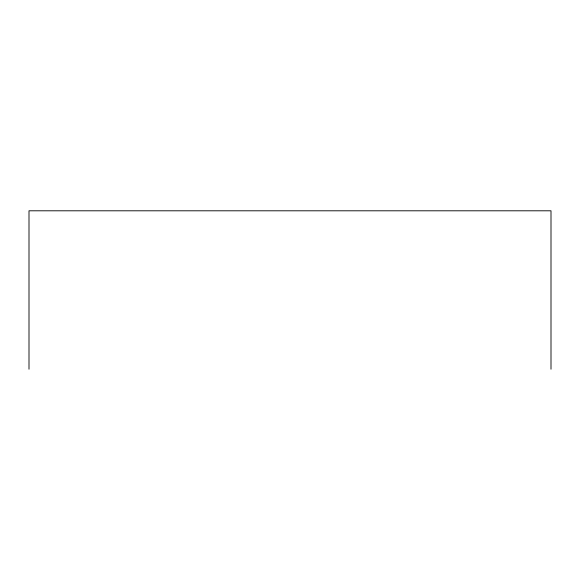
<?xml version="1.0" encoding="UTF-8"?>
<svg xmlns="http://www.w3.org/2000/svg" width="580" height="580" viewBox="0 0 580 580"><rect width="100%" height="100%" fill="white"/><g stroke="black" fill="none" stroke-linecap="round" stroke-linejoin="round"><path stroke-width="0.87" d="M551 369.199L551 210.801L29 210.801L29 369.199"/></g></svg>
